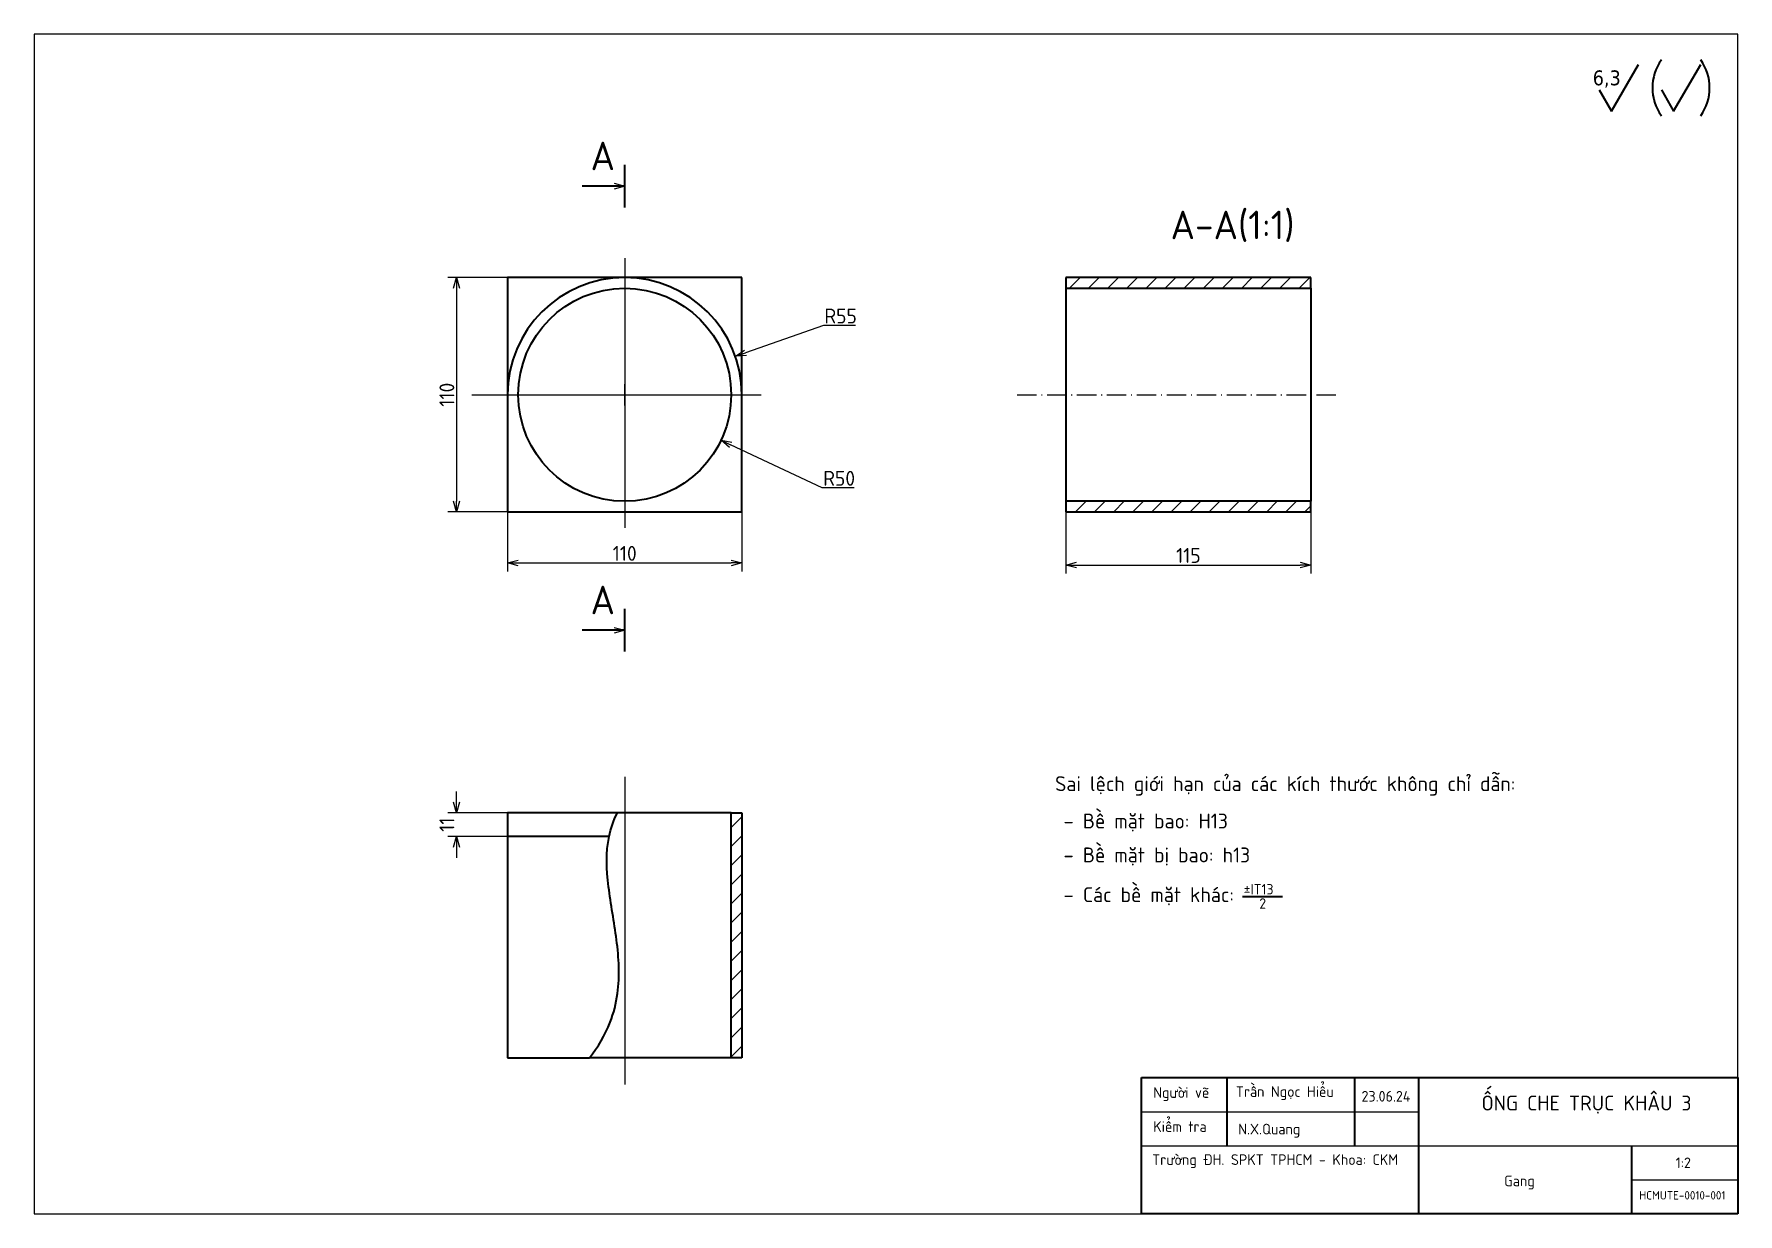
# Paper-space layout 'Sheet' of a CAD drawing. Header units: millimetres. Extents: x 10 to 410, y 10 to 287.
# The model-space entities are those that its viewports show. They can reach past a viewport. Long polylines and large blocks are cut down to what shows.
import ezdxf

# ---------------------------------------------------------------- set-up
doc = ezdxf.new("R2010")
doc.units = ezdxf.units.MM
doc.linetypes.add('Dash Dot', pattern=[7.03, 4.56, -1.14, 0.19, -1.14])
for name, color, linetype, lineweight in [('DuongTam', 7, 'Dash Dot', 13), ('NetDam', 7, 'Continuous', 35), ('Netmanh', 5, 'Continuous', 13)]:
    doc.layers.add(name, color=color, linetype=linetype, lineweight=lineweight)
doc.styles.add('Note Text (ISO)', font='')
doc.styles.get('Note Text (ISO)').set_extended_font_data('TCVN 7284')
doc.dimstyles.new('Default (ISO)', dxfattribs={"dimtxt": 3.5, "dimasz": 2.5, "dimexe": 2, "dimexo": 0, "dimgap": 0.5, "dimtad": 0, "dimtih": 1, "dimtoh": 1, "dimtxsty": 'Note Text (ISO)', "dimblk": 'OPEN30', "dimblk1": 'OPEN30', "dimblk2": 'OPEN90', "dimcen": 2.5, "dimclrd": 256, "dimclre": 256, "dimclrt": 256, "dimazin": 0, "dimtfac": 1, "dimtofl": 0, "dimtmove": 0, "dimatfit": 3, "dimldrblk": 'OPEN30', "dimfxl": 1, "dimtolj": 1, "dimtzin": 0, "dimlwd": -1, "dimlwe": -1, "dimarcsym": 0})
doc.dimstyles.new('Default (ISO)$0', dxfattribs={"dimtxt": 3.5, "dimasz": 2.5, "dimexe": 2, "dimexo": 0, "dimgap": 0.5, "dimtad": 1, "dimtxsty": 'Note Text (ISO)', "dimblk": 'OPEN30', "dimblk1": 'OPEN30', "dimblk2": 'OPEN90', "dimcen": 2.5, "dimclrd": 256, "dimclre": 256, "dimclrt": 256, "dimazin": 0, "dimtfac": 1, "dimtofl": 0, "dimtmove": 0, "dimatfit": 3, "dimldrblk": 'OPEN30', "dimfxl": 1, "dimtolj": 1, "dimtzin": 0, "dimlwd": -1, "dimlwe": -1, "dimarcsym": 0})
doc.dimstyles.new('Default (ISO)$4', dxfattribs={"dimtxt": 3.5, "dimasz": 2.5, "dimexe": 2, "dimexo": 0, "dimgap": 0.5, "dimtad": 1, "dimtih": 1, "dimtoh": 1, "dimtxsty": 'Note Text (ISO)', "dimblk": 'OPEN30', "dimblk1": 'OPEN30', "dimblk2": 'OPEN90', "dimcen": 2.5, "dimclrd": 256, "dimclre": 256, "dimclrt": 256, "dimazin": 0, "dimtfac": 1, "dimtofl": 0, "dimtmove": 0, "dimatfit": 3, "dimldrblk": 'OPEN30', "dimfxl": 1, "dimtolj": 1, "dimtzin": 0, "dimlwd": -1, "dimlwe": -1, "dimarcsym": 0})

# ---------------------------------------------------------------- blocks, each defined once
blk = doc.blocks.new('_Open30')
at = {"color": 0, "linetype": 'ByBlock', "lineweight": -2}
for p, q in [((-1, 0.27), (0, 0)), ((0, 0), (-1, -0.27)), ((0, 0), (-1, 0))]:
    blk.add_line(p, q, dxfattribs=at)
blk = doc.blocks.new('*D8')
at = {"layer": 'Defpoints', "color": 0, "transparency": 16777216}
for p in [(148.66, 202.33), (171.27, 191.65)]:
    blk.add_point(p, dxfattribs=at)
at = {"layer": 'Netmanh', "transparency": 16777216}
for p, q in [((148.66, 199.83), (148.66, 204.83)), ((146.16, 202.33), (151.16, 202.33))]:
    blk.add_line(p, q, dxfattribs=at)
at = {"layer": 'Netmanh', "linetype": 'Continuous', "transparency": 16777216}
for p, q in [((195, 180.45), (173.53, 190.59)), ((202.5, 180.45), (195, 180.45))]:
    blk.add_line(p, q, dxfattribs=at)
at = {"layer": 'Netmanh', "transparency": 16777216, "xscale": 2.5, "yscale": 2.5, "zscale": 2.5, "rotation": 154.7296291381346}
blk.add_blockref('_Open30', (171.27, 191.65), dxfattribs=at)
at = {"layer": 'Netmanh', "transparency": 16777216, "insert": (199, 182.7), "char_height": 3.5, "attachment_point": 5, "style": 'Note Text (ISO)'}
blk.add_mtext('\\A1;R50', dxfattribs=at)
blk = doc.blocks.new('_Open90')
at = {"color": 0, "linetype": 'ByBlock', "lineweight": -2}
for p, q in [((0, 0), (-1, 0)), ((-0.5, 0.5), (0, 0)), ((0, 0), (-0.5, -0.5))]:
    blk.add_line(p, q, dxfattribs=at)
blk = doc.blocks.new('*D9')
at = {"layer": 'Defpoints', "color": 0, "transparency": 16777216}
for p in [(174.63, 211.36), (148.66, 202.33)]:
    blk.add_point(p, dxfattribs=at)
at = {"layer": 'Netmanh', "linetype": 'Continuous', "transparency": 16777216}
for p, q in [((195.35, 218.56), (176.99, 212.18)), ((202.85, 218.56), (195.35, 218.56))]:
    blk.add_line(p, q, dxfattribs=at)
at = {"layer": 'Netmanh', "transparency": 16777216}
for p, q in [((148.66, 199.83), (148.66, 204.83)), ((146.16, 202.33), (151.16, 202.33))]:
    blk.add_line(p, q, dxfattribs=at)
at = {"layer": 'Netmanh', "transparency": 16777216, "xscale": 2.5, "yscale": 2.5, "zscale": 2.5, "rotation": 199.1760166387097}
blk.add_blockref('_Open30', (174.63, 211.36), dxfattribs=at)
at = {"layer": 'Netmanh', "transparency": 16777216, "insert": (199.35, 220.81), "char_height": 3.5, "attachment_point": 5, "style": 'Note Text (ISO)'}
blk.add_mtext('\\A1;R55', dxfattribs=at)
blk = doc.blocks.new('*D10')
at = {"layer": 'Defpoints', "color": 0, "transparency": 16777216}
for p in [(121.16, 229.83), (109.16, 174.83), (121.16, 174.83)]:
    blk.add_point(p, dxfattribs=at)
at = {"layer": 'Netmanh', "linetype": 'Continuous', "transparency": 16777216}
for p, q in [((121.16, 229.83), (107.16, 229.83)), ((109.16, 227.33), (109.16, 177.33)), ((121.16, 174.83), (107.16, 174.83))]:
    blk.add_line(p, q, dxfattribs=at)
at = {"layer": 'Netmanh', "transparency": 16777216, "xscale": 2.5, "yscale": 2.5, "zscale": 2.5}
for p, rotation in [((109.16, 229.83), 90), ((109.16, 174.83), 270)]:
    blk.add_blockref('_Open30', p, dxfattribs=dict(at, rotation=rotation))
at = {"layer": 'Netmanh', "transparency": 16777216, "insert": (106.91, 202.33), "char_height": 3.5, "attachment_point": 5, "rotation": 90, "style": 'Note Text (ISO)'}
blk.add_mtext('\\A1;110', dxfattribs=at)
blk = doc.blocks.new('*D11')
at = {"layer": 'Defpoints', "color": 0, "transparency": 16777216}
for p in [(121.16, 174.83), (176.16, 174.83), (176.16, 162.83)]:
    blk.add_point(p, dxfattribs=at)
at = {"layer": 'Netmanh', "linetype": 'Continuous', "transparency": 16777216}
for p, q in [((121.16, 174.83), (121.16, 160.83)), ((176.16, 174.83), (176.16, 160.83)), ((123.66, 162.83), (173.66, 162.83))]:
    blk.add_line(p, q, dxfattribs=at)
at = {"layer": 'Netmanh', "transparency": 16777216, "xscale": 2.5, "yscale": 2.5, "zscale": 2.5, "rotation": 180}
blk.add_blockref('_Open30', (121.16, 162.83), dxfattribs=at)
at = {"layer": 'Netmanh', "transparency": 16777216, "xscale": 2.5, "yscale": 2.5, "zscale": 2.5}
blk.add_blockref('_Open30', (176.16, 162.83), dxfattribs=at)
at = {"layer": 'Netmanh', "transparency": 16777216, "insert": (148.66, 165.08), "char_height": 3.5, "attachment_point": 5, "style": 'Note Text (ISO)'}
blk.add_mtext('\\A1;110', dxfattribs=at)
blk = doc.blocks.new('*D12')
at = {"layer": 'Defpoints', "color": 0, "transparency": 16777216}
for p in [(121.16, 104.14), (109.16, 98.64), (121.16, 98.64)]:
    blk.add_point(p, dxfattribs=at)
at = {"layer": 'Netmanh', "linetype": 'Continuous', "transparency": 16777216}
for p, q in [((109.16, 106.64), (109.16, 109.14)), ((121.16, 104.14), (107.16, 104.14)), ((121.16, 98.64), (107.16, 98.64)), ((109.16, 96.14), (109.16, 93.64))]:
    blk.add_line(p, q, dxfattribs=at)
at = {"layer": 'Netmanh', "transparency": 16777216, "xscale": 2.5, "yscale": 2.5, "zscale": 2.5}
for p, rotation in [((109.16, 104.14), 270), ((109.16, 98.64), 90)]:
    blk.add_blockref('_Open30', p, dxfattribs=dict(at, rotation=rotation))
at = {"layer": 'Netmanh', "transparency": 16777216, "insert": (106.91, 101.39), "char_height": 3.5, "attachment_point": 5, "rotation": 90, "style": 'Note Text (ISO)'}
blk.add_mtext('\\A1;11', dxfattribs=at)
blk = doc.blocks.new('*D16')
at = {"layer": 'Defpoints', "color": 0, "transparency": 16777216}
for p in [(252.24, 202.33), (309.74, 202.33), (309.74, 162.34)]:
    blk.add_point(p, dxfattribs=at)
at = {"layer": 'Netmanh', "linetype": 'Continuous', "transparency": 16777216}
for p, q in [((252.24, 202.33), (252.24, 160.34)), ((309.74, 202.33), (309.74, 160.34)), ((254.74, 162.34), (307.24, 162.34))]:
    blk.add_line(p, q, dxfattribs=at)
at = {"layer": 'Netmanh', "transparency": 16777216, "xscale": 2.5, "yscale": 2.5, "zscale": 2.5, "rotation": 180}
blk.add_blockref('_Open30', (252.24, 162.34), dxfattribs=at)
at = {"layer": 'Netmanh', "transparency": 16777216, "xscale": 2.5, "yscale": 2.5, "zscale": 2.5}
blk.add_blockref('_Open30', (309.74, 162.34), dxfattribs=at)
at = {"layer": 'Netmanh', "transparency": 16777216, "insert": (280.99, 164.59), "char_height": 3.5, "attachment_point": 5, "style": 'Note Text (ISO)'}
blk.add_mtext('\\A1;115', dxfattribs=at)

msp = doc.modelspace()

# ---------------------------------------------------------------- hatches: boundary and pattern name
at = {"layer": 'DuongTam'}
h = msp.add_hatch(dxfattribs=at)
h.set_pattern_fill('ANSI31', color=256, scale=2)
h.paths.add_polyline_path([(651.48, 402.25), (536.48, 402.25), (536.48, 397.25), (651.48, 397.25)])
h.paths.add_polyline_path([(651.48, 507.25), (547.48, 507.25), (536.48, 507.25), (536.48, 502.25), (651.48, 502.25)])
h = msp.add_hatch(dxfattribs=at)
h.set_pattern_fill('ANSI31', color=256, scale=2)
h.set_pattern_definition([(45, (-12.371, -43.778), (-4.49013, 4.49013), [])])
h.paths.add_polyline_path([(384.31, 255.88), (379.31, 255.88), (379.31, 140.88), (384.31, 140.88)])

# ---------------------------------------------------------------- linework, layer by layer
at = {"layer": 'NetDam'}
for p, q in [((329.31, 507.25), (274.31, 507.25)), ((274.31, 507.25), (274.31, 452.25)), ((384.31, 507.25), (329.31, 507.25)), ((384.31, 452.25), (384.31, 507.25)), ((536.48, 507.25), (536.48, 502.25)), ((547.48, 507.25), (536.48, 507.25)), ((651.48, 507.25), (547.48, 507.25)), ((651.48, 502.25), (651.48, 507.25)), ((536.48, 502.25), (536.48, 402.25)), ((536.48, 502.25), (651.48, 502.25)), ((651.48, 502.25), (651.48, 402.25)), ((274.31, 452.25), (274.31, 397.25)), ((384.31, 397.25), (384.31, 452.25)), ((536.48, 402.25), (536.48, 397.25)), ((651.48, 402.25), (536.48, 402.25)), ((651.48, 397.25), (651.48, 402.25)), ((274.31, 397.25), (384.31, 397.25)), ((536.48, 397.25), (651.48, 397.25)), ((274.31, 255.88), (274.31, 244.88)), ((325.85, 255.88), (274.31, 255.88)), ((379.31, 255.88), (325.85, 255.88)), ((379.31, 255.88), (384.31, 255.88)), ((379.31, 140.88), (379.31, 255.88)), ((384.31, 255.88), (384.31, 140.88)), ((274.31, 244.88), (274.31, 140.88)), ((322, 244.88), (274.31, 244.88)), ((274.31, 140.88), (312.75, 140.88)), ((379.31, 140.88), (312.75, 140.88)), ((384.31, 140.88), (379.31, 140.88))]:
    msp.add_line(p, q, dxfattribs=at)
msp.add_circle((329.31, 452.25), 50, dxfattribs=at)
msp.add_arc((329.31, 452.25), 55, 0, 180, dxfattribs=at)
msp.add_open_spline([(322, 244.88), (322.77, 248.63), (324.01, 252.3), (325.85, 255.88)], degree=3, dxfattribs=at)
msp.add_open_spline([(312.75, 140.88), (316.76, 145.89), (320.11, 151.44), (324.17, 161.96), (325.29, 166.46), (327.07, 179.5), (326.57, 187.84), (324.39, 204.76), (322.74, 213.1), (320.75, 229.36), (320.42, 237.26), (322, 244.88)], degree=3, knots=[0, 0, 0, 0, 1.963018, 1.963018, 3.364367, 3.364367, 5.872493, 5.872493, 8.412453, 8.412453, 10.95756, 10.95756, 10.95756, 10.95756], dxfattribs=at)

psp = doc.layouts.new('Sheet')

# ---------------------------------------------------------------- linework, layer by layer
at = {"layer": 'DuongTam'}
psp.add_line((240.7712, 202.3253), (316.5433, 202.3253), dxfattribs=at)
at = {"layer": 'NetDam'}
for p, q in [((380.3379, 268.8776), (386.6888, 279.8776)), ((394.9123, 268.8776), (401.2631, 279.8776)), ((377.4512, 273.8776), (380.3379, 268.8776)), ((392.0255, 273.8776), (394.9123, 268.8776)), ((148.6593, 251.2854), (148.6593, 256.2854)), ((148.6593, 246.2854), (148.6593, 251.2854)), ((148.6593, 147.0343), (148.6593, 152.0343)), ((148.6593, 142.0343), (148.6593, 147.0343)), ((270, 42), (410, 42)), ((270, 10), (270, 42)), ((290, 42), (290, 26)), ((320, 42), (320, 26)), ((335, 42), (335, 10)), ((410, 42), (410, 10)), ((385, 26), (385, 10)), ((410, 10), (270, 10))]:
    psp.add_line(p, q, dxfattribs=at)
at = {"layer": 'NetDam', "linetype": 'Continuous', "lineweight": 35}
psp.add_line((293.7086, 84.5099), (303.0619, 84.5099), dxfattribs=at)
at = {"layer": 'NetDam'}
for centre, start, end in [((401.1904, 274.3776), 144.447189, 215.552811), ((392.0983, 274.3776), 324.447189, 35.552811)]:
    psp.add_arc(centre, 11.2649, start, end, dxfattribs=at)
at = {"layer": 'Netmanh'}
for p, q in [((148.6593, 234.4043), (148.6593, 171.1116)), ((112.7853, 202.3253), (180.6777, 202.3253)), ((148.6593, 112.6429), (148.6593, 40.388)), ((270, 34), (335, 34)), ((270, 26), (410, 26)), ((385, 18), (410, 18))]:
    psp.add_line(p, q, dxfattribs=at)

# ---------------------------------------------------------------- texts
at = {"layer": 'NetDam', "style": 'Note Text (ISO)'}
for s, height, p in [('A', 6.7004, (140.6363, 255.0409)), ('A-A(1:1)', 6.70041, (276.8013, 238.8376)), ('A', 6.7004, (140.6363, 150.7898))]:
    psp.add_text(s, height=height, dxfattribs=at).set_placement(p)
at = {"layer": 'NetDam', "attachment_point": 1}
for s, insert, char_height in [('{\\fTahoma|b0|i0|c0|p34;6,3}', (375.9232, 278.4751), 3.5), ('{\\fTCVN 7284|b0|i0|c0|p34;Sai lệch giới hạn của các kích thước không chỉ dẫn:}', (249.701, 112.7604), 3.5), ('{\\fTCVN 7284|b0|i0|c0|p34; – Bề mặt bao: H13}', (249.5218, 103.9976), 3.5), ('{\\fTCVN 7284|b0|i0|c0|p34; – Bề mặt bị bao: h13}', (249.5218, 96.0289), 3.5), ('{\\fTCVN 7284|b0|i0|c0|p34; – Các bề mặt khác: }', (249.5218, 86.6995), 3.5), ('{\\fTCVN 7284|b0|i0|c0|p34;±IT13}', (293.9732, 87.4456), 2.45), ('{\\fTCVN 7284|b0|i0|c0|p34;2}', (297.6424, 84.1015), 2.45), ('{\\fTCVN 7284|b0|i0|c0|p34;Trần Ngọc Hiểu}', (292.1493, 39.9705), 2.5), ('{\\fTCVN 7284|b0|i0|c0|p34;ỐNG CHE TRỤC KHÂU 3}', (349.8017, 37.777), 3.5), ('{\\fTCVN 7284|b0|i0|c0|p34;Người vẽ}', (272.75, 39.75), 2.5), ('{\\fTCVN 7284|b0|i0|c0|p34;23.06.24}', (321.6348, 38.8679), 2.5), ('{\\fTCVN 7284|b0|i0|c0|p34;Kiểm tra}', (272.75, 31.75), 2.5), ('{\\fTCVN 7284|b0|i0|c0|p34;N.X.Quang}', (292.6893, 31.1723), 2.5), ('{\\fTCVN 7284|b0|i0|c0|p34;Trường ĐH. SPKT TPHCM - Khoa: CKM}', (272.498, 24), 2.5), ('{\\fTCVN 7284|b0|i0|c0|p34;1:2}', (395.374, 23.25), 2.5), ('{\\fTCVN 7284|b0|i0|c0|p34;Gang}', (355.11, 19), 2.5), ('{\\fTCVN 7284|b0|i0|c0|p34;\\H0.79167x;HCMUTE-0010-001}', (386.8415, 15.3583), 2.5)]:
    psp.add_mtext(s, dxfattribs=dict(at, insert=insert, char_height=char_height))

# ---------------------------------------------------------------- dimensions: what is measured, and where the dimension line sits
at = {"layer": 'Netmanh'}
for base, p1, p2, angle, picture, middle in [((109.1593, 174.8253), (121.1593, 229.8253), (121.1593, 174.8253), 90, '*D10', (106.9093, 202.3253)), ((176.1593, 162.8253), (121.1593, 174.8253), (176.1593, 174.8253), 0, '*D11', (148.6593, 165.0753)), ((109.1593, 98.6388), (121.1593, 104.1388), (121.1593, 98.6388), 90, '*D12', (106.9093, 101.3888))]:
    dim = psp.add_linear_dim(base=base, p1=p1, p2=p2, angle=angle, dimstyle='Default (ISO)$0', override={"dimlfac": -2, "dimpost": ''}, dxfattribs=at)
    dim.commit()
    dim.dimension.update_dxf_attribs({"geometry": picture, "text_midpoint": middle})
for mpoint, override, picture, middle in [((174.6334, 211.3582), {"dimlfac": -2}, '*D9', (199.3534, 218.564)), ((171.2669, 191.653), {"dimlfac": -2, "dimpost": ''}, '*D8', (198.9964, 180.4512))]:
    dim = psp.add_radius_dim(center=(148.6593, 202.3253), mpoint=mpoint, dimstyle='Default (ISO)$4', override=override, dxfattribs=at)
    dim.commit()
    dim.dimension.update_dxf_attribs({"geometry": picture, "text_midpoint": middle, "dimtype": 164})
dim = psp.add_linear_dim(base=(309.7444, 162.3361), p1=(252.2444, 202.3253), p2=(309.7444, 202.3253), dimstyle='Default (ISO)$0', override={"dimlfac": -2}, dxfattribs=at)
dim.commit()
dim.dimension.update_dxf_attribs({"geometry": '*D16', "text_midpoint": (280.9944, 164.5861)})

# ---------------------------------------------------------------- leaders
at = {"layer": 'NetDam'}
for points in [[(148.6593, 251.2854), (138.6593, 251.2854)], [(148.6593, 147.0343), (138.6593, 147.0343)]]:
    psp.add_leader(points, dimstyle='Default (ISO)', dxfattribs=at)

# ---------------------------------------------------------------- viewports
psp.add_viewport(center=(210, 148.5), size=(400, 277), view_center_point=(451.9958, 344.6038), view_height=554, dxfattribs=at)

doc.saveas('drawing.dxf')
